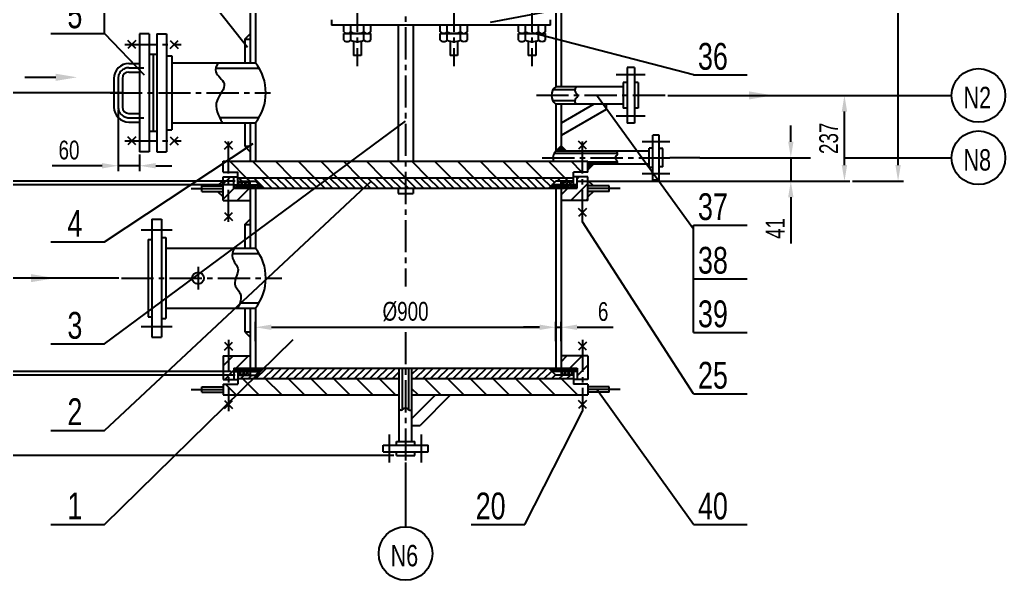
# Model space of a CAD drawing. Extents: x 0 to 840, y 0 to 594.
# Drawn here: x 107.1 to 290.9, y 201 to 305.6 of the extents above; entities that cross this region are included whole.
import ezdxf

# ---------------------------------------------------------------- set-up
doc = ezdxf.new("R2010")
doc.units = 0
doc.header["$LTSCALE"] = 8
doc.linetypes.add('CENTER2', pattern=[1.125, 0.75, -0.125, 0.125, -0.125])
doc.layers.get('0').update_dxf_attribs({"color": 2, "linetype": 'CONTINUOUS'})
doc.layers.get('DEFPOINTS').update_dxf_attribs({"linetype": 'CONTINUOUS'})
for name, color, linetype in [('2', 1, 'CONTINUOUS'), ('3', 3, 'CENTER2'), ('OT', 1, 'CONTINUOUS'), ('TEXT', 7, 'CONTINUOUS')]:
    doc.layers.add(name, color=color, linetype=linetype)
doc.styles.get("Standard").update_dxf_attribs({"font": 'JDECSTD', "width": 0.75, "bigfont": 'HZDX'})
doc.dimstyles.new('STANDARD$0', dxfattribs={"dimscale": 0, "dimtxt": 3.5, "dimasz": 3, "dimexe": 1, "dimexo": 0.5, "dimgap": 1, "dimtad": 1, "dimdsep": 46, "dimtxsty": 'Standard', "dimcen": 0, "dimclrd": 7, "dimclre": 7, "dimclrt": 7, "dimadec": 0, "dimazin": 0, "dimtfac": 0.714286, "dimtmove": 0, "dimatfit": 3, "dimfxl": 0, "dimtolj": 1, "dimarcsym": 0})
pattern_1 = [(135, (0, 30.9372), (-2.12132, -2.12132), [])]
pattern_2 = [(45, (0, 30.9372), (-1.414214, 1.414214), [])]
pattern_3 = [(135, (0, 30.93722), (-0.2245064, -0.2245064), []), (225, (0, 30.93722), (0.2245064, -0.2245064), [])]
pattern_4 = [(135, (0, 30.9372), (-0.3367596, -0.3367596), []), (225, (0, 30.9372), (0.3367596, -0.3367596), [])]

# ---------------------------------------------------------------- blocks, each defined once
blk = doc.blocks.new('*D38')
at = {"layer": 'DEFPOINTS', "color": 0}
for p in [(147.05, 274.81), (90.77, 240.01), (147.05, 240.01)]:
    blk.add_point(p, dxfattribs=at)
at = {"layer": 'TEXT', "color": 7, "lineweight": -2}
for p, q in [((146.55, 274.81), (89.77, 274.81)), ((90.77, 271.81), (90.77, 243.01)), ((146.55, 240.01), (89.77, 240.01))]:
    blk.add_line(p, q, dxfattribs=at)
at = {"layer": 'TEXT', "color": 7}
for points in [[(90.27, 271.81), (91.27, 271.81), (90.77, 274.81)], [(90.27, 243.01), (91.27, 243.01), (90.77, 240.01)]]:
    blk.add_solid(points, dxfattribs=at)
at = {"layer": 'TEXT', "color": 7, "insert": (87.86, 257.41), "char_height": 3.5, "attachment_point": 5, "rotation": 90}
blk.add_mtext('\\A1;520', dxfattribs=at)
blk = doc.blocks.new('*D39')
at = {"layer": 'DEFPOINTS', "color": 0}
for p in [(145.05, 274.81), (100.77, 257.41), (126.05, 257.41)]:
    blk.add_point(p, dxfattribs=at)
at = {"layer": 'TEXT', "color": 7, "lineweight": -2}
for p, q in [((144.55, 274.81), (99.77, 274.81)), ((100.77, 271.81), (100.77, 260.41)), ((125.55, 257.41), (99.77, 257.41))]:
    blk.add_line(p, q, dxfattribs=at)
at = {"layer": 'TEXT', "color": 7}
for points in [[(100.27, 271.81), (101.27, 271.81), (100.77, 274.81)], [(100.27, 260.41), (101.27, 260.41), (100.77, 257.41)]]:
    blk.add_solid(points, dxfattribs=at)
at = {"layer": 'TEXT', "color": 7, "insert": (97.86, 266.11), "char_height": 3.5, "attachment_point": 5, "rotation": 90}
blk.add_mtext('\\A1;260', dxfattribs=at)
blk = doc.blocks.new('*D40')
at = {"layer": 'DEFPOINTS', "color": 0}
for p in [(147.75, 239.31), (90.77, 224.31), (177.35, 224.31)]:
    blk.add_point(p, dxfattribs=at)
at = {"layer": 'TEXT', "color": 7, "lineweight": -2}
for p, q in [((147.25, 239.31), (89.77, 239.31)), ((90.77, 236.31), (90.77, 227.31)), ((176.85, 224.31), (89.77, 224.31))]:
    blk.add_line(p, q, dxfattribs=at)
at = {"layer": 'TEXT', "color": 7}
for points in [[(90.27, 236.31), (91.27, 236.31), (90.77, 239.31)], [(90.27, 227.31), (91.27, 227.31), (90.77, 224.31)]]:
    blk.add_solid(points, dxfattribs=at)
at = {"layer": 'TEXT', "color": 7, "insert": (87.86, 231.81), "char_height": 3.5, "attachment_point": 5, "rotation": 90}
blk.add_mtext('\\A1;220', dxfattribs=at)
blk = doc.blocks.new('*D41')
at = {"layer": 'DEFPOINTS', "color": 0}
for p in [(100.77, 240.01), (147.05, 240.01), (147.05, 239.31)]:
    blk.add_point(p, dxfattribs=at)
at = {"layer": 'TEXT', "color": 7, "lineweight": -2}
for p, q in [((100.77, 243.01), (100.77, 249.71)), ((146.55, 240.01), (99.77, 240.01)), ((146.55, 239.31), (99.77, 239.31)), ((100.77, 239.31), (100.77, 240.01)), ((100.77, 236.31), (100.77, 233.31))]:
    blk.add_line(p, q, dxfattribs=at)
at = {"layer": 'TEXT', "color": 7}
for points in [[(100.27, 243.01), (101.27, 243.01), (100.77, 240.01)], [(100.27, 236.31), (101.27, 236.31), (100.77, 239.31)]]:
    blk.add_solid(points, dxfattribs=at)
at = {"layer": 'TEXT', "color": 7, "insert": (97.86, 247.86), "char_height": 3.5, "attachment_point": 5, "rotation": 90}
blk.add_mtext('\\A1;3', dxfattribs=at)
blk = doc.blocks.new('*D49')
at = {"layer": 'DEFPOINTS', "color": 0}
for p in [(261.9, 437.51), (270.9, 437.51), (261.9, 275.51)]:
    blk.add_point(p, dxfattribs=at)
at = {"layer": 'TEXT', "color": 7, "lineweight": -2}
for p, q in [((262.4, 437.51), (271.9, 437.51)), ((270.9, 278.51), (270.9, 434.51)), ((262.4, 275.51), (271.9, 275.51))]:
    blk.add_line(p, q, dxfattribs=at)
at = {"layer": 'TEXT', "color": 7}
for points in [[(270.4, 434.51), (271.4, 434.51), (270.9, 437.51)], [(270.4, 278.51), (271.4, 278.51), (270.9, 275.51)]]:
    blk.add_solid(points, dxfattribs=at)
at = {"layer": 'TEXT', "color": 7, "insert": (267.98, 356.51), "char_height": 3.5, "attachment_point": 5, "rotation": 90}
blk.add_mtext('\\A1;2427', dxfattribs=at)
blk = doc.blocks.new('*D52')
at = {"layer": 'DEFPOINTS', "color": 0}
for p in [(207.05, 248.24), (151.05, 245.12), (207.05, 245.12)]:
    blk.add_point(p, dxfattribs=at)
at = {"layer": 'TEXT', "color": 7, "lineweight": -2}
for p, q in [((151.05, 245.62), (151.05, 249.24)), ((154.05, 248.24), (204.05, 248.24)), ((207.05, 245.62), (207.05, 249.24))]:
    blk.add_line(p, q, dxfattribs=at)
at = {"layer": 'TEXT', "color": 7}
for points in [[(154.05, 248.74), (154.05, 247.74), (151.05, 248.24)], [(204.05, 248.74), (204.05, 247.74), (207.05, 248.24)]]:
    blk.add_solid(points, dxfattribs=at)
at = {"layer": 'TEXT', "color": 7, "insert": (179.05, 251.16), "char_height": 3.5, "attachment_point": 5}
blk.add_mtext('\\A1;%%C900', dxfattribs=at)
blk = doc.blocks.new('*D53')
at = {"layer": 'DEFPOINTS', "color": 0}
for p in [(208.05, 248.24), (207.05, 245.12), (208.05, 245.12)]:
    blk.add_point(p, dxfattribs=at)
at = {"layer": 'TEXT', "color": 7, "lineweight": -2}
for p, q in [((204.05, 248.24), (201.05, 248.24)), ((207.05, 245.62), (207.05, 249.24)), ((207.05, 248.24), (208.05, 248.24)), ((208.05, 245.62), (208.05, 249.24)), ((211.05, 248.24), (217.75, 248.24))]:
    blk.add_line(p, q, dxfattribs=at)
at = {"layer": 'TEXT', "color": 7}
for points in [[(204.05, 248.74), (204.05, 247.74), (207.05, 248.24)], [(211.05, 248.74), (211.05, 247.74), (208.05, 248.24)]]:
    blk.add_solid(points, dxfattribs=at)
at = {"layer": 'TEXT', "color": 7, "insert": (215.9, 251.16), "char_height": 3.5, "attachment_point": 5}
blk.add_mtext('\\A1;6', dxfattribs=at)
blk = doc.blocks.new('*D62')
at = {"layer": 'DEFPOINTS', "color": 0}
for p in [(227.45, 291.51), (260.9, 291.51), (210.35, 275.51)]:
    blk.add_point(p, dxfattribs=at)
at = {"layer": 'TEXT', "color": 7, "lineweight": -2}
for p, q in [((227.95, 291.51), (261.9, 291.51)), ((260.9, 278.51), (260.9, 288.51)), ((210.85, 275.51), (261.9, 275.51))]:
    blk.add_line(p, q, dxfattribs=at)
at = {"layer": 'TEXT', "color": 7}
for points in [[(260.4, 288.51), (261.4, 288.51), (260.9, 291.51)], [(260.4, 278.51), (261.4, 278.51), (260.9, 275.51)]]:
    blk.add_solid(points, dxfattribs=at)
at = {"layer": 'TEXT', "color": 7, "insert": (257.98, 283.51), "char_height": 3.5, "attachment_point": 5, "rotation": 90}
blk.add_mtext('\\A1;237', dxfattribs=at)
blk = doc.blocks.new('*D103')
at = {"layer": 'DEFPOINTS', "color": 0}
for p in [(233.95, 279.88), (212.05, 275.51), (250.9, 275.51)]:
    blk.add_point(p, dxfattribs=at)
at = {"layer": 'TEXT', "color": 7, "lineweight": -2}
for p, q in [((250.9, 282.88), (250.9, 285.88)), ((234.45, 279.88), (251.9, 279.88)), ((250.9, 279.88), (250.9, 275.51)), ((212.55, 275.51), (251.9, 275.51)), ((250.9, 272.51), (250.9, 263.87))]:
    blk.add_line(p, q, dxfattribs=at)
at = {"layer": 'TEXT', "color": 7}
for points in [[(250.4, 282.88), (251.4, 282.88), (250.9, 279.88)], [(250.4, 272.51), (251.4, 272.51), (250.9, 275.51)]]:
    blk.add_solid(points, dxfattribs=at)
at = {"layer": 'TEXT', "color": 7, "insert": (247.98, 266.69), "char_height": 3.5, "attachment_point": 5, "rotation": 90}
blk.add_mtext('\\A1;41', dxfattribs=at)
blk = doc.blocks.new('*D110')
at = {"layer": 'DEFPOINTS', "color": 0}
for p in [(100.77, 275.51), (147.34, 274.81), (147.75, 275.51)]:
    blk.add_point(p, dxfattribs=at)
at = {"layer": 'TEXT', "color": 7, "lineweight": -2}
for p, q in [((100.77, 278.51), (100.77, 285.21)), ((147.25, 275.51), (99.77, 275.51)), ((146.84, 274.81), (99.77, 274.81)), ((100.77, 274.81), (100.77, 275.51)), ((100.77, 271.81), (100.77, 268.81))]:
    blk.add_line(p, q, dxfattribs=at)
at = {"layer": 'TEXT', "color": 7}
for points in [[(100.27, 278.51), (101.27, 278.51), (100.77, 275.51)], [(100.27, 271.81), (101.27, 271.81), (100.77, 274.81)]]:
    blk.add_solid(points, dxfattribs=at)
at = {"layer": 'TEXT', "color": 7, "insert": (97.86, 283.36), "char_height": 3.5, "attachment_point": 5, "rotation": 90}
blk.add_mtext('\\A1;3', dxfattribs=at)
blk = doc.blocks.new('*D126')
at = {"layer": 'DEFPOINTS', "color": 0}
for p in [(125.45, 289.35), (129.45, 281.01), (125.45, 278.39)]:
    blk.add_point(p, dxfattribs=at)
at = {"layer": 'TEXT', "color": 7, "lineweight": -2}
for p, q in [((125.45, 288.85), (125.45, 277.39)), ((129.45, 280.51), (129.45, 277.39)), ((122.45, 278.39), (113.13, 278.39)), ((129.45, 278.39), (125.45, 278.39)), ((132.45, 278.39), (135.45, 278.39))]:
    blk.add_line(p, q, dxfattribs=at)
at = {"layer": 'TEXT', "color": 7}
for points in [[(122.45, 278.89), (122.45, 277.89), (125.45, 278.39)], [(132.45, 278.89), (132.45, 277.89), (129.45, 278.39)]]:
    blk.add_solid(points, dxfattribs=at)
at = {"layer": 'TEXT', "color": 7, "insert": (116.29, 281.3), "char_height": 3.5, "attachment_point": 5}
blk.add_mtext('\\A1;60', dxfattribs=at)

msp = doc.modelspace()

# ---------------------------------------------------------------- hatches: boundary and pattern name
at = {"layer": 'TEXT'}
for points in [[(208.053, 282.081), (207.053, 281.081), (209.053, 281.081)], [(214.094, 278.681), (213.053, 278.681), (213.053, 277.64)]]:
    msp.add_hatch(color=256, dxfattribs=at).paths.add_polyline_path(points)
h = msp.add_hatch(dxfattribs=at)
h.set_pattern_fill('_USER', color=256, scale=3, angle=135, style=0, pattern_type=0)
h.set_pattern_definition(pattern_1)
h.paths.add_polyline_path([(146.053, 279.214), (145.053, 279.214), (145.053, 277.214), (146.053, 277.214)])
h.paths.add_polyline_path([(179.053, 279.214), (146.053, 279.214), (146.053, 277.214), (147.753, 277.214), (147.753, 276.164), (179.053, 276.164)])
h.paths.add_polyline_path([(210.353, 277.214), (212.053, 277.214), (212.053, 279.214), (179.053, 279.214), (179.053, 276.164), (210.353, 276.164)])
h.paths.add_polyline_path([(213.053, 279.214), (212.053, 279.214), (212.053, 277.214), (213.053, 277.214)])
h = msp.add_hatch(dxfattribs=at)
h.set_pattern_fill('_USER', color=256, scale=2, angle=45, style=0, pattern_type=0)
h.set_pattern_definition(pattern_2)
h.paths.add_polyline_path([(146.053, 276.314), (145.053, 276.314), (145.053, 271.914), (146.053, 271.914)])
h.paths.add_polyline_path([(150.053, 274.214), (147.053, 274.214), (147.053, 276.314), (146.053, 276.314), (146.053, 271.914), (146.797, 271.914), (150.053, 272.969)])
h.paths.add_polyline_path([(150.053, 272.969), (146.797, 271.914), (150.053, 271.914)], flags=16)
h = msp.add_hatch(dxfattribs=at)
h.set_pattern_fill('_USER', color=256, angle=135, style=0, pattern_type=0)
h.set_pattern_definition([(135, (0, 30.9372), (-0.7071068, -0.7071068), [])])
h.paths.add_polyline_path([(179.053, 276.164), (159.91, 276.164), (153.893, 274.214), (179.053, 274.214)])
h.paths.add_polyline_path([(159.91, 276.164), (147.753, 276.164), (147.753, 275.514), (151.053, 275.514), (152.353, 274.214), (153.893, 274.214)])
h.paths.add_polyline_path([(207.053, 275.514), (210.353, 275.514), (210.353, 276.164), (179.053, 276.164), (179.053, 274.214), (205.753, 274.214)])
h = msp.add_hatch(dxfattribs=at)
h.set_pattern_fill('_USER', color=256, scale=2, angle=45, style=0, pattern_type=0)
h.set_pattern_definition(pattern_2)
h.paths.add_polyline_path([(212.053, 276.314), (211.053, 276.314), (211.053, 274.214), (208.053, 274.214), (208.053, 271.914), (212.053, 271.914)])
h.paths.add_polyline_path([(213.053, 276.314), (212.053, 276.314), (212.053, 271.914), (213.053, 271.914)])
h = msp.add_hatch(color=256, dxfattribs=at)
h.paths.add_polyline_path([(145.053, 273.614), (144.007, 273.614), (145.053, 272.567)])
h.paths.add_polyline_path([(145.053, 275.66), (144.007, 274.614), (145.053, 274.614)])
h = msp.add_hatch(dxfattribs=at)
h.set_pattern_fill('ANSI37', color=256, scale=0.1, angle=90, style=0)
h.set_pattern_definition(pattern_3)
h.paths.add_polyline_path([(151.753, 274.814), (147.053, 274.814), (147.053, 274.214), (152.353, 274.214)])
h = msp.add_hatch(dxfattribs=at)
h.set_pattern_fill('ANSI37', color=256, scale=0.15, angle=90, style=0)
h.set_pattern_definition(pattern_4)
h.paths.add_polyline_path([(150.053, 275.514), (147.753, 275.514), (147.753, 274.814), (150.053, 274.814)])
h = msp.add_hatch(dxfattribs=at)
h.set_pattern_fill('ANSI37', color=256, scale=0.1, angle=90, style=0)
h.set_pattern_definition(pattern_3)
h.paths.add_polyline_path([(211.053, 274.814), (206.353, 274.814), (205.753, 274.214), (211.053, 274.214)])
h = msp.add_hatch(dxfattribs=at)
h.set_pattern_fill('ANSI37', color=256, scale=0.15, angle=90, style=0)
h.set_pattern_definition(pattern_4)
h.paths.add_polyline_path([(210.353, 275.514), (208.053, 275.514), (208.053, 274.814), (210.353, 274.814)])
h = msp.add_hatch(color=256, dxfattribs=at)
h.paths.add_polyline_path([(213.053, 275.66), (213.053, 274.614), (214.099, 274.614)])
h.paths.add_polyline_path([(214.099, 273.614), (213.053, 273.614), (213.053, 272.567)])
h = msp.add_hatch(dxfattribs=at)
h.set_pattern_fill('_USER', color=256, scale=2, angle=45, style=0, pattern_type=0)
h.set_pattern_definition(pattern_2)
h.paths.add_polyline_path([(146.053, 242.914), (145.053, 242.914), (145.053, 240.756), (146.053, 241.259)])
h.paths.add_polyline_path([(149.337, 242.914), (146.053, 242.914), (146.053, 241.259)])
h.paths.add_polyline_path([(150.053, 242.914), (149.337, 242.914), (146.053, 241.259), (146.053, 238.514), (147.053, 238.514), (147.053, 240.614), (150.053, 240.614)])
h.paths.add_polyline_path([(146.053, 241.259), (145.053, 240.756), (145.053, 238.514), (146.053, 238.514)])
h = msp.add_hatch(dxfattribs=at)
h.set_pattern_fill('_USER', color=256, scale=2, angle=45, style=0, pattern_type=0)
h.set_pattern_definition(pattern_2)
h.paths.add_polyline_path([(212.053, 242.914), (208.053, 242.914), (208.053, 240.614), (211.053, 240.614), (211.053, 238.514), (212.053, 238.514)])
h.paths.add_polyline_path([(213.053, 242.914), (212.053, 242.914), (212.053, 238.514), (213.053, 238.514)])
h = msp.add_hatch(dxfattribs=at)
h.set_pattern_fill('ANSI37', color=256, scale=0.1, angle=90, style=0)
h.set_pattern_definition(pattern_3)
h.paths.add_polyline_path([(152.353, 240.614), (147.053, 240.614), (147.053, 240.014), (151.753, 240.014)])
h = msp.add_hatch(dxfattribs=at)
h.set_pattern_fill('_USER', color=256, angle=45, style=0, pattern_type=0)
h.set_pattern_definition([(45, (0, 30.9372), (-0.7071068, 0.7071068), [])])
h.paths.add_polyline_path([(152.353, 240.614), (151.053, 239.314), (147.753, 239.314), (147.753, 238.664), (177.853, 238.664), (177.853, 240.614)])
h.paths.add_polyline_path([(210.353, 238.664), (210.353, 239.314), (207.053, 239.314), (205.753, 240.614), (180.253, 240.614), (180.253, 238.664)])
h = msp.add_hatch(dxfattribs=at)
h.set_pattern_fill('ANSI37', color=256, scale=0.15, angle=90, style=0)
h.set_pattern_definition(pattern_4)
h.paths.add_polyline_path([(150.053, 240.014), (147.753, 240.014), (147.753, 239.314), (150.053, 239.314)])
h = msp.add_hatch(dxfattribs=at)
h.set_pattern_fill('ANSI37', color=256, scale=0.1, angle=90, style=0)
h.set_pattern_definition(pattern_3)
h.paths.add_polyline_path([(211.053, 240.614), (205.753, 240.614), (206.353, 240.014), (211.053, 240.014)])
h = msp.add_hatch(dxfattribs=at)
h.set_pattern_fill('ANSI37', color=256, scale=0.15, angle=90, style=0)
h.set_pattern_definition(pattern_4)
h.paths.add_polyline_path([(210.353, 240.014), (208.053, 240.014), (208.053, 239.314), (210.353, 239.314)])
h = msp.add_hatch(dxfattribs=at)
h.set_pattern_fill('_USER', color=256, scale=3, angle=135, style=0, pattern_type=0)
h.set_pattern_definition(pattern_1)
h.paths.add_polyline_path([(146.053, 237.614), (145.053, 237.614), (145.053, 235.614), (146.053, 235.614)])
h.paths.add_polyline_path([(177.853, 238.664), (147.753, 238.664), (147.753, 237.614), (146.053, 237.614), (146.053, 235.614), (177.853, 235.614)])
h.paths.add_polyline_path([(212.053, 237.614), (210.353, 237.614), (210.353, 238.664), (180.253, 238.664), (180.253, 235.614), (212.053, 235.614)])
h.paths.add_polyline_path([(213.053, 237.614), (212.053, 237.614), (212.053, 235.614), (213.053, 235.614)])

# ---------------------------------------------------------------- linework, layer by layer
at = {"layer": '2'}
for p, q in [((128.761, 301.763), (127.261, 300.264)), ((128.761, 300.264), (127.261, 301.763)), ((135.145, 301.763), (136.644, 300.264)), ((135.145, 300.264), (136.644, 301.763)), ((214.185, 289.894), (208.053, 286.353)), ((216.453, 288.894), (208.053, 284.044)), ((128.761, 283.763), (127.261, 282.264)), ((128.761, 282.264), (127.261, 283.763)), ((135.145, 283.763), (136.644, 282.264)), ((135.145, 282.264), (136.644, 283.763)), ((145.303, 282.963), (146.802, 281.464)), ((145.303, 281.464), (146.802, 282.963)), ((209.053, 281.081), (208.053, 282.081)), ((212.802, 281.464), (211.303, 282.963)), ((212.802, 282.963), (211.303, 281.464)), ((213.053, 277.64), (214.094, 278.681)), ((144.007, 274.614), (145.053, 275.66)), ((214.099, 274.614), (213.053, 275.66)), ((144.007, 273.614), (145.053, 272.567)), ((214.099, 273.614), (213.053, 272.567)), ((212.802, 270.405), (211.303, 268.905)), ((212.802, 268.905), (211.303, 270.405)), ((145.303, 268.164), (146.802, 269.663)), ((145.303, 269.663), (146.802, 268.164)), ((145.303, 243.964), (146.802, 245.463)), ((145.303, 245.463), (146.802, 243.964)), ((212.802, 245.463), (211.303, 243.964)), ((212.802, 243.964), (211.303, 245.463)), ((184.624, 235.614), (180.253, 231.242)), ((187.453, 235.614), (181.753, 229.914)), ((145.303, 234.563), (146.802, 233.064)), ((145.303, 233.064), (146.802, 234.563)), ((212.802, 233.064), (211.303, 234.563)), ((212.802, 234.563), (211.303, 233.064))]:
    msp.add_line(p, q, dxfattribs=at)
at = {"layer": '3'}
for p, q in [((170.053, 435.314), (170.053, 296.974)), ((188.053, 435.314), (188.053, 296.974)), ((202.628, 435.314), (202.628, 296.974)), ((179.053, 313.237), (179.053, 255.838)), ((126.696, 301.014), (137.209, 301.014)), ((127.453, 296.68), (130.253, 296.68)), ((125.453, 294.68), (125.453, 289.347)), ((223.753, 295.354), (218.353, 295.354)), ((123.953, 292.014), (153.892, 292.014)), ((227.453, 291.514), (203.284, 291.514)), ((127.453, 287.347), (130.253, 287.347)), ((223.753, 287.674), (218.353, 287.674)), ((146.053, 267.914), (146.053, 283.214)), ((212.053, 267.914), (212.053, 283.214)), ((126.696, 283.014), (137.209, 283.014)), ((228.353, 282.881), (223.153, 282.881)), ((204.543, 279.881), (228.353, 279.881)), ((228.353, 276.881), (223.153, 276.881)), ((139.053, 274.114), (145.583, 274.114)), ((219.053, 274.114), (212.522, 274.114)), ((129.753, 266.414), (135.553, 266.414)), ((140.353, 259.514), (140.353, 255.314)), ((126.053, 257.414), (155.992, 257.414)), ((129.753, 248.414), (135.553, 248.414)), ((179.053, 247.354), (179.053, 223.014)), ((146.053, 245.914), (146.053, 232.614)), ((212.053, 245.914), (212.053, 232.614)), ((139.053, 236.614), (145.583, 236.614)), ((219.053, 236.614), (212.522, 236.614)), ((176.053, 223.014), (176.053, 228.214)), ((182.053, 223.014), (182.053, 228.214))]:
    msp.add_line(p, q, dxfattribs=at)
for centre, start, end in [((127.453, 294.68), 90, 180), ((127.453, 289.347), 180, 270)]:
    msp.add_arc(centre, 2, start, end, dxfattribs=at)
at = {"layer": 'OT'}
for p, q in [((150.053, 333.254), (150.053, 297.624)), ((151.053, 333.254), (151.053, 297.624)), ((207.053, 333.254), (207.053, 293.134)), ((208.053, 333.254), (208.053, 293.134)), ((165.253, 305.649), (165.253, 304.649)), ((206.053, 304.649), (206.053, 305.649)), ((206.053, 304.649), (165.253, 304.649)), ((167.527, 303.394), (167.527, 304.649)), ((168.825, 303.355), (168.825, 304.649)), ((171.281, 303.355), (171.281, 304.649)), ((172.578, 303.378), (172.578, 304.649)), ((177.653, 304.649), (177.653, 279.214)), ((180.453, 304.649), (180.453, 279.214)), ((185.527, 303.394), (185.527, 304.649)), ((186.825, 303.355), (186.825, 304.649)), ((189.281, 303.355), (189.281, 304.649)), ((190.578, 303.378), (190.578, 304.649)), ((200.102, 303.394), (200.102, 304.649)), ((201.4, 303.355), (201.4, 304.649)), ((203.856, 303.355), (203.856, 304.649)), ((205.153, 303.378), (205.153, 304.649)), ((112.918, 303.078), (122.918, 303.078)), ((129.453, 303.014), (129.453, 281.014)), ((131.253, 303.014), (129.453, 303.014)), ((131.253, 303.014), (131.253, 281.014)), ((132.653, 303.014), (132.653, 281.014)), ((132.653, 303.014), (134.453, 303.014)), ((134.453, 303.014), (134.453, 281.014)), ((149.053, 302.014), (150.053, 303.014)), ((149.053, 302.014), (149.053, 297.624)), ((149.053, 302.014), (150.053, 302.014)), ((167.527, 303.102), (172.578, 303.102)), ((167.527, 301.847), (167.527, 303.102)), ((168.825, 301.808), (168.825, 303.102)), ((169.353, 301.636), (169.353, 298.974)), ((170.753, 301.632), (170.753, 298.974)), ((171.281, 301.808), (171.281, 303.102)), ((172.578, 301.832), (172.578, 303.102)), ((185.527, 303.102), (190.578, 303.102)), ((185.527, 301.847), (185.527, 303.102)), ((186.825, 301.808), (186.825, 303.102)), ((187.353, 301.636), (187.353, 298.974)), ((188.753, 301.632), (188.753, 298.974)), ((189.281, 301.808), (189.281, 303.102)), ((190.578, 301.832), (190.578, 303.102)), ((200.102, 303.102), (205.153, 303.102)), ((200.102, 301.847), (200.102, 303.102)), ((201.4, 301.808), (201.4, 303.102)), ((201.928, 301.636), (201.928, 298.974)), ((203.328, 301.632), (203.328, 298.974)), ((203.856, 301.808), (203.856, 303.102)), ((205.153, 301.832), (205.153, 303.102)), ((131.253, 299.214), (132.653, 299.214)), ((131.953, 299.214), (131.953, 284.814)), ((134.453, 298.914), (135.453, 298.914)), ((135.453, 298.914), (135.453, 285.114)), ((170.753, 298.974), (169.353, 298.974)), ((188.753, 298.974), (187.353, 298.974)), ((203.328, 298.974), (201.928, 298.974)), ((127.453, 297.48), (129.453, 297.48)), ((135.453, 297.624), (151.053, 297.624)), ((143.63, 296.624), (151.735, 296.624)), ((221.753, 296.714), (220.353, 296.714)), ((220.353, 296.714), (220.353, 286.314)), ((221.753, 296.714), (221.753, 286.314)), ((124.653, 294.68), (124.653, 289.347)), ((126.253, 294.68), (126.253, 289.347)), ((127.453, 295.88), (129.453, 295.88)), ((232.757, 295.331), (242.757, 295.331)), ((210.595, 292.534), (206.55, 292.534)), ((219.653, 293.134), (207.053, 293.134)), ((220.353, 293.914), (219.653, 293.914)), ((219.653, 293.914), (219.653, 289.114)), ((222.453, 293.914), (221.753, 293.914)), ((222.453, 293.914), (222.453, 289.114)), ((210.63, 290.494), (206.55, 290.494)), ((219.653, 289.894), (207.053, 289.894)), ((207.053, 289.894), (207.053, 281.081)), ((208.053, 289.894), (208.053, 282.081)), ((216.453, 289.894), (216.453, 288.894)), ((220.353, 289.114), (219.653, 289.114)), ((222.453, 289.114), (221.753, 289.114)), ((127.453, 288.147), (129.453, 288.147)), ((144.357, 287.404), (151.735, 287.404)), ((127.453, 286.547), (129.453, 286.547)), ((134.453, 285.114), (135.453, 285.114)), ((135.453, 286.404), (151.053, 286.404)), ((149.053, 286.404), (149.053, 282.014)), ((150.053, 286.404), (150.053, 279.214)), ((151.053, 286.404), (151.053, 279.214)), ((221.753, 286.314), (220.353, 286.314)), ((131.253, 284.814), (132.653, 284.814)), ((225.153, 275.681), (225.153, 284.081)), ((226.353, 284.081), (225.153, 284.081)), ((226.353, 275.681), (226.353, 284.081)), ((149.053, 282.014), (150.053, 281.014)), ((149.053, 282.014), (150.053, 282.014)), ((225.153, 281.681), (224.453, 281.681)), ((224.453, 278.081), (224.453, 281.681)), ((227.053, 281.581), (226.353, 281.581)), ((227.053, 278.181), (227.053, 281.581)), ((131.253, 281.014), (129.453, 281.014)), ((132.653, 281.014), (134.453, 281.014)), ((218.579, 280.681), (206.747, 280.681)), ((224.453, 281.081), (207.053, 281.081)), ((145.053, 279.214), (213.053, 279.214)), ((145.053, 277.214), (145.053, 279.214)), ((213.053, 277.214), (213.053, 279.214)), ((218.575, 279.081), (213.053, 279.081)), ((224.453, 278.681), (213.053, 278.681)), ((225.153, 278.081), (224.453, 278.081)), ((227.053, 278.181), (226.353, 278.181)), ((145.053, 277.214), (147.753, 277.214)), ((145.053, 276.314), (147.753, 276.314)), ((145.053, 271.914), (145.053, 276.314)), ((147.053, 274.214), (147.053, 276.314)), ((147.753, 274.814), (147.753, 277.214)), ((147.753, 276.164), (210.353, 276.164)), ((213.053, 277.214), (210.353, 277.214)), ((210.353, 274.814), (210.353, 277.214)), ((213.053, 276.314), (210.353, 276.314)), ((211.053, 274.214), (211.053, 276.314)), ((213.053, 271.914), (213.053, 276.314)), ((141.053, 274.614), (145.053, 274.614)), ((141.053, 273.614), (141.053, 274.614)), ((147.053, 274.814), (151.753, 274.814)), ((147.053, 274.214), (211.053, 274.214)), ((147.753, 275.514), (151.053, 275.514)), ((150.053, 274.814), (150.053, 275.514)), ((150.053, 274.214), (150.053, 263.024)), ((151.053, 275.514), (152.353, 274.214)), ((151.053, 274.214), (151.053, 263.024)), ((177.653, 274.214), (177.653, 273.214)), ((180.453, 274.214), (180.453, 273.214)), ((207.053, 275.514), (205.753, 274.214)), ((211.053, 274.814), (206.353, 274.814)), ((210.353, 275.514), (207.053, 275.514)), ((207.053, 274.214), (207.053, 240.614)), ((208.053, 274.814), (208.053, 275.514)), ((208.053, 274.214), (208.053, 240.614)), ((217.053, 274.614), (213.053, 274.614)), ((217.053, 273.614), (217.053, 274.614)), ((226.353, 275.681), (225.153, 275.681)), ((141.053, 273.614), (145.053, 273.614)), ((177.653, 273.214), (180.453, 273.214)), ((217.053, 273.614), (213.053, 273.614)), ((145.053, 271.914), (150.053, 271.914)), ((213.053, 271.914), (208.053, 271.914)), ((131.753, 268.414), (131.753, 246.414)), ((131.753, 268.414), (133.553, 268.414)), ((133.553, 268.414), (133.553, 246.414)), ((149.053, 267.414), (150.053, 268.414)), ((149.053, 267.414), (150.053, 267.414)), ((149.053, 267.414), (149.053, 263.024)), ((232.757, 267.276), (242.757, 267.276)), ((133.553, 264.972), (134.353, 264.972)), ((134.353, 264.972), (134.353, 249.855)), ((112.918, 264.174), (122.918, 264.174)), ((131.053, 264.614), (131.053, 250.214)), ((131.053, 264.614), (131.753, 264.614)), ((134.353, 263.024), (151.053, 263.024)), ((146.783, 262.024), (151.735, 262.024)), ((232.757, 257.276), (242.757, 257.276)), ((148.17, 252.804), (151.735, 252.804)), ((131.053, 250.214), (131.753, 250.214)), ((134.353, 251.804), (151.053, 251.804)), ((149.053, 251.804), (149.053, 247.414)), ((150.053, 251.804), (150.053, 240.614)), ((151.053, 251.804), (151.053, 240.614)), ((133.553, 249.855), (134.353, 249.855)), ((131.753, 246.414), (133.553, 246.414)), ((149.053, 247.414), (150.053, 247.414)), ((149.053, 247.414), (150.053, 246.414)), ((232.757, 247.276), (242.757, 247.276)), ((112.918, 245.122), (122.918, 245.122)), ((145.053, 242.914), (145.053, 238.514)), ((145.053, 242.914), (150.053, 242.914)), ((213.053, 242.914), (208.053, 242.914)), ((213.053, 242.914), (213.053, 238.514)), ((147.053, 240.614), (147.053, 238.514)), ((147.053, 240.614), (211.053, 240.614)), ((147.053, 240.014), (151.753, 240.014)), ((147.753, 240.014), (147.753, 237.614)), ((147.753, 239.314), (151.053, 239.314)), ((150.053, 240.014), (150.053, 239.314)), ((151.053, 239.314), (152.353, 240.614)), ((177.853, 226.914), (177.853, 240.614)), ((178.453, 232.877), (178.453, 240.614)), ((179.653, 232.843), (179.653, 240.614)), ((180.253, 226.914), (180.253, 240.614)), ((207.053, 239.314), (205.753, 240.614)), ((211.053, 240.014), (206.353, 240.014)), ((210.353, 239.314), (207.053, 239.314)), ((208.053, 240.014), (208.053, 239.314)), ((210.353, 240.014), (210.353, 237.614)), ((211.053, 240.614), (211.053, 238.514)), ((141.053, 236.114), (141.053, 237.114)), ((141.053, 237.114), (145.053, 237.114)), ((145.053, 238.514), (147.753, 238.514)), ((145.053, 237.614), (147.753, 237.614)), ((145.053, 237.614), (145.053, 235.614)), ((147.753, 238.664), (177.853, 238.664)), ((180.253, 238.664), (210.353, 238.664)), ((213.053, 238.514), (210.353, 238.514)), ((213.053, 237.614), (210.353, 237.614)), ((213.053, 237.614), (213.053, 235.614)), ((217.053, 237.114), (213.053, 237.114)), ((217.053, 236.114), (217.053, 237.114)), ((141.053, 236.114), (145.053, 236.114)), ((145.053, 235.614), (177.853, 235.614)), ((180.253, 235.614), (213.053, 235.614)), ((217.053, 236.114), (213.053, 236.114)), ((232.757, 235.81), (242.757, 235.81)), ((180.253, 229.914), (181.753, 229.914)), ((112.918, 229.002), (122.918, 229.002)), ((174.853, 225.014), (174.853, 226.214)), ((174.853, 226.214), (183.253, 226.214)), ((177.353, 226.914), (180.753, 226.914)), ((177.353, 226.214), (177.353, 226.914)), ((180.753, 226.214), (180.753, 226.914)), ((183.253, 225.014), (183.253, 226.214)), ((174.853, 225.014), (183.253, 225.014)), ((177.353, 224.314), (177.353, 225.014)), ((177.353, 224.314), (180.753, 224.314)), ((180.753, 224.314), (180.753, 225.014)), ((112.918, 211.414), (122.918, 211.414)), ((191.309, 211.414), (201.309, 211.414)), ((232.757, 211.414), (242.757, 211.414))]:
    msp.add_line(p, q, dxfattribs=at)
msp.add_circle((140.353, 257.414), 1.1, dxfattribs=at)
for centre, radius, start, end in [((168.195, 304.014), 0.911, 222.85812, 313.71832), ((170.06, 306.237), 3.136, 246.80093, 293.19907), ((171.925, 304.014), 0.911, 226.28168, 315.78946), ((186.195, 304.014), 0.911, 222.85812, 313.71832), ((188.06, 306.237), 3.136, 246.80093, 293.19907), ((189.925, 304.014), 0.911, 226.28168, 315.78946), ((200.77, 304.014), 0.911, 222.85812, 313.71832), ((202.635, 306.237), 3.136, 246.80093, 293.19907), ((204.5, 304.014), 0.911, 226.28168, 315.78946), ((168.195, 302.467), 0.911, 222.85812, 313.71832), ((170.06, 304.69), 3.136, 246.80093, 293.19907), ((171.925, 302.467), 0.911, 226.28168, 315.78946), ((186.195, 302.467), 0.911, 222.85812, 313.71832), ((188.06, 304.69), 3.136, 246.80093, 293.19907), ((189.925, 302.467), 0.911, 226.28168, 315.78946), ((200.77, 302.467), 0.911, 222.85812, 313.71832), ((202.635, 304.69), 3.136, 246.80093, 293.19907), ((204.5, 302.467), 0.911, 226.28168, 315.78946), ((127.453, 294.68), 2.8, 90, 180), ((143.909, 292.014), 9.083, 321.85748, 38.14252), ((127.453, 294.68), 1.2, 90, 180), ((208.375, 291.514), 2.091, 129.22081, 230.77919), ((127.453, 289.347), 2.8, 180, 270), ((127.453, 289.347), 1.2, 180, 270), ((208.21, 279.881), 1.667, 133.9668, 203.60223), ((143.909, 257.414), 9.083, 321.85748, 38.14252)]:
    msp.add_arc(centre, radius, start, end, dxfattribs=at)
at = {"layer": 'TEXT'}
for p, q in [((122.918, 334.231), (149.57, 300.531)), ((122.918, 303.078), (122.918, 323.078)), ((232.757, 312.317), (194.807, 305.134)), ((122.918, 303.078), (130.278, 295.349)), ((232.757, 295.331), (202.576, 303.18)), ((126.453, 292.014), (70.772, 292.014)), ((232.757, 266.563), (214.657, 291.564)), ((261.895, 291.514), (280.895, 291.514)), ((122.918, 245.122), (179.024, 286.737)), ((122.918, 264.174), (150.663, 282.526)), ((207.053, 281.081), (208.053, 282.081)), ((233.953, 279.881), (228.353, 279.881)), ((233.953, 279.881), (254.544, 279.881)), ((261.102, 279.881), (280.895, 279.881)), ((122.918, 229.002), (172.572, 275.453)), ((232.757, 235.81), (212.053, 267.914)), ((232.757, 247.276), (232.757, 267.276)), ((122.918, 211.414), (158.085, 245.99)), ((232.757, 211.414), (214.694, 236.614)), ((201.309, 211.414), (212.053, 232.614)), ((179.053, 223.014), (179.053, 211.018))]:
    msp.add_line(p, q, dxfattribs=at)
at = {"layer": 'TEXT', "color": 7}
msp.add_line((108.079, 294.896), (113.823, 294.896), dxfattribs=at)
at = {"layer": 'TEXT'}
for centre in [(285.895, 291.514), (285.895, 279.881), (179.053, 206.018)]:
    msp.add_circle(centre, 5, dxfattribs=at)
for points, knots in [([(144.099, 297.624), (143.705, 297.028), (143.147, 295.643), (146.361, 293.616), (142.842, 290.249), (144.061, 287.785), (144.952, 286.404)], [1.1908383, 1.1908383, 1.1908383, 1.1908383, 3.1148245, 5.7873154, 9.1991787, 13.5697722, 13.5697722, 13.5697722, 13.5697722]), ([(210.959, 293.134), (210.715, 292.875), (210.315, 292.311), (211.507, 291.504), (210.488, 290.748), (210.641, 290.199), (210.812, 289.894)], [0.2669159, 0.2669159, 0.2669159, 0.2669159, 1.1621309, 2.2170038, 3.0167026, 3.9610853, 3.9610853, 3.9610853, 3.9610853]), ([(218.406, 278.681), (218.52, 278.794), (218.749, 279.164), (217.85, 279.874), (218.696, 280.504), (218.555, 280.897), (218.43, 281.081)], [0.4370242, 0.4370242, 0.4370242, 0.4370242, 0.8903446, 1.8639251, 2.5783928, 3.1907898, 3.1907898, 3.1907898, 3.1907898]), ([(147.091, 263.024), (146.845, 262.388), (146.389, 260.957), (148.613, 258.972), (146.438, 256.412), (148.843, 254.37), (148.211, 252.755), (147.731, 251.804)], [0.2775036, 0.2775036, 0.2775036, 0.2775036, 2.1706812, 4.5786152, 7.3375607, 9.3844697, 12.1980725, 12.1980725, 12.1980725, 12.1980725]), ([(177.853, 232.961), (177.965, 232.847), (178.335, 232.617), (179.046, 233.516), (179.676, 232.67), (180.069, 232.812), (180.253, 232.936)], [0.4370242, 0.4370242, 0.4370242, 0.4370242, 0.8903446, 1.8639251, 2.5783928, 3.1907898, 3.1907898, 3.1907898, 3.1907898])]:
    msp.add_open_spline(points, degree=3, knots=knots, dxfattribs=at)
at = {"layer": 'TEXT', "color": 7}
for points in [[(113.823, 295.563), (113.823, 294.23), (117.823, 294.896)], [(243.106, 292.264), (243.106, 290.764), (247.606, 291.514)], [(109.2, 258.164), (109.2, 256.664), (113.7, 257.414)]]:
    msp.add_solid(points, dxfattribs=at)

# ---------------------------------------------------------------- texts
at = {"color": 7, "width": 0.75}
for s, height, p in [('5', 5, (115.991, 304.054)), ('36', 5, (233.58, 296.307)), ('N2', 4, (283.116, 289.122)), ('N8', 4, (283.116, 277.489)), ('37', 5, (233.58, 268.252)), ('4', 5, (115.991, 265.15)), ('38', 5, (233.58, 258.252)), ('39', 5, (233.58, 248.252)), ('3', 5, (115.991, 246.099)), ('25', 5, (233.58, 236.786)), ('2', 5, (115.991, 229.978)), ('1', 5, (115.991, 212.39)), ('20', 5, (192.132, 212.39)), ('40', 5, (233.58, 212.39)), ('N6', 4, (176.273, 203.627))]:
    msp.add_text(s, height=height, dxfattribs=at).set_placement(p)

# ---------------------------------------------------------------- dimensions: what is measured, and where the dimension line sits
at = {"layer": 'TEXT'}
for base, p1, p2, text, picture, middle in [((270.895, 437.514), (261.895, 275.514), (261.895, 437.514), '2427', '*D49', (267.98, 356.514)), ((260.895, 291.514), (210.353, 275.514), (227.453, 291.514), '237', '*D62', (257.98, 283.514)), ((100.772, 275.514), (147.339, 274.814), (147.753, 275.514), '3', '*D110', (97.857, 283.36)), ((250.895, 275.514), (233.953, 279.881), (212.053, 275.514), '41', '*D103', (247.98, 266.693)), ((90.772, 240.014), (147.053, 274.814), (147.053, 240.014), '520', '*D38', (87.857, 257.414)), ((100.772, 257.414), (145.053, 274.814), (126.053, 257.414), '260', '*D39', (97.857, 266.114)), ((100.772, 240.014), (147.053, 239.314), (147.053, 240.014), '3', '*D41', (97.857, 247.86)), ((90.772, 224.314), (147.753, 239.314), (177.353, 224.314), '220', '*D40', (87.857, 231.814))]:
    dim = msp.add_linear_dim(base=base, p1=p1, p2=p2, angle=90, text=text, dimstyle='STANDARD$0', override={"dimscale": 1}, dxfattribs=at)
    dim.commit()
    dim.dimension.update_dxf_attribs({"geometry": picture, "text_midpoint": middle})
for base, p1, p2, text, picture, middle in [((125.453, 278.388), (129.453, 281.014), (125.453, 289.347), '60', '*D126', (116.293, 281.303)), ((207.053, 248.245), (151.053, 245.118), (207.053, 245.118), '%%C900', '*D52', (179.053, 251.16)), ((208.053, 248.245), (207.053, 245.118), (208.053, 245.118), '6', '*D53', (215.9, 251.16))]:
    dim = msp.add_linear_dim(base=base, p1=p1, p2=p2, text=text, dimstyle='STANDARD$0', override={"dimscale": 1}, dxfattribs=at)
    dim.commit()
    dim.dimension.update_dxf_attribs({"geometry": picture, "text_midpoint": middle})

doc.saveas('drawing.dxf')
